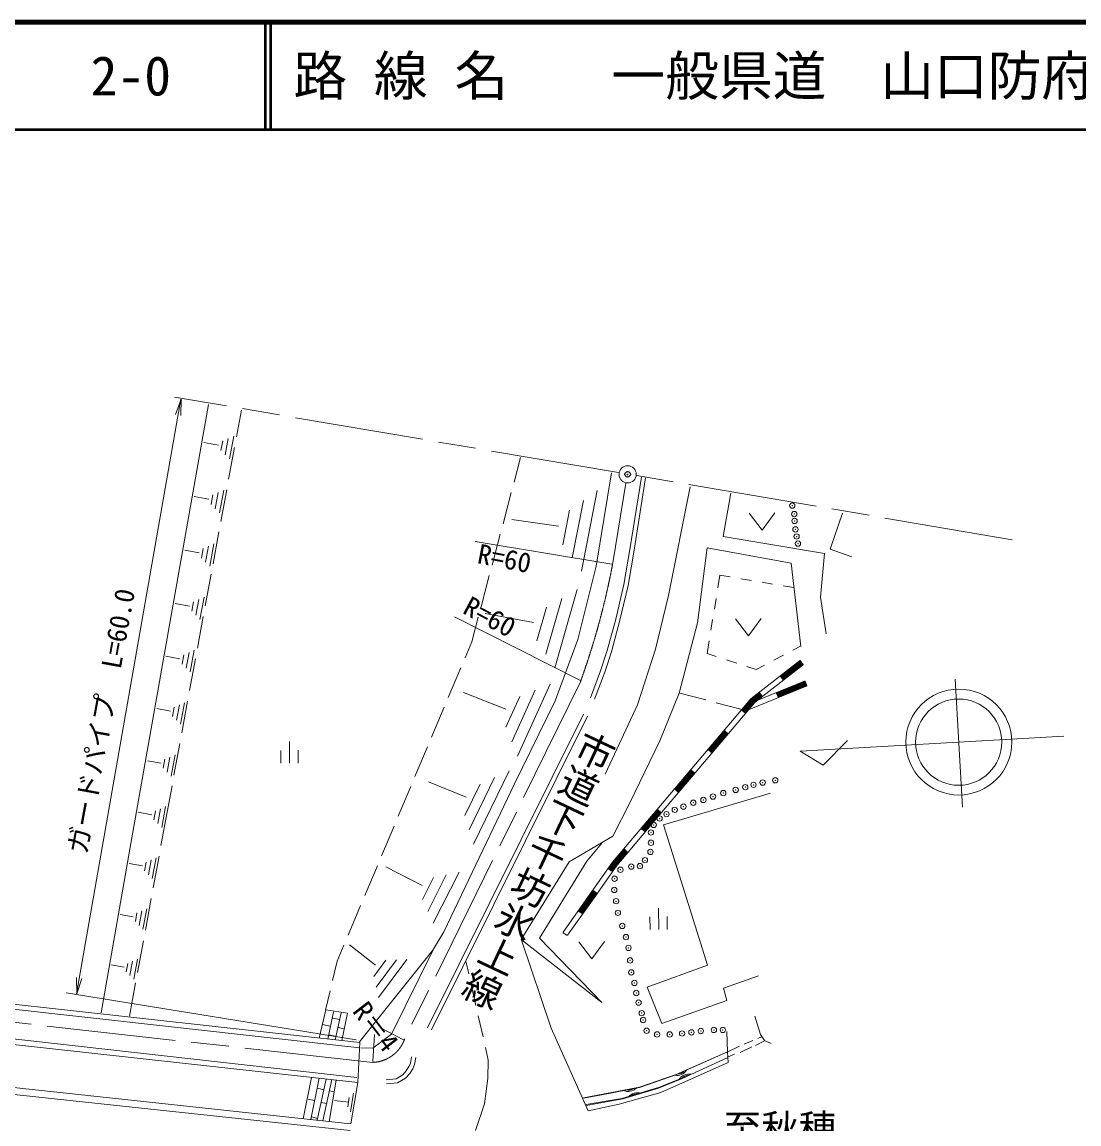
# Model space of a CAD drawing. Units: millimetres, scale not verified. Extents: x 40000 to 680000, y 20000 to 380000.
# Drawn here: x 155140 to 253458, y 277486 to 380000 of the extents above; entities that cross this region are included whole.
import ezdxf
from ezdxf.enums import TextEntityAlignment as Align

# ---------------------------------------------------------------- set-up
doc = ezdxf.new("R2010")
doc.units = ezdxf.units.MM
doc.header["$LTSCALE"] = 1000
doc.header["$PDMODE"] = 32
doc.header["$PDSIZE"] = 500
doc.linetypes.add('CHAIN', pattern=[18.5, 12, -1.5, 3.5, -1.5])
for name, color, linetype, lineweight in [('M-BGD', 7, 'Continuous', 13), ('M-BMK', 2, 'CHAIN', 13), ('M-BMK-SRVR', 3, 'Continuous', 13), ('M-STR-HTXT', 7, 'Continuous', 13), ('M-STR-STR1', 1, 'Continuous', 13), ('M-TTL', 2, 'Continuous', 140), ('M-TTL-LINE', 7, 'Continuous', 50)]:
    doc.layers.add(name, color=color, linetype=linetype, lineweight=lineweight)
for name, color, linetype in [('M-BGD-HTXT', 7, 'Continuous'), ('M-OTRS', 6, 'Continuous'), ('M-TTL-TXT', 7, 'Continuous')]:
    doc.layers.add(name, color=color, linetype=linetype)
doc.styles.add('@ＭＳ ゴシック', font='')
doc.styles.add('ＭＳ ゴシック', font='')
doc.styles.get('@ＭＳ ゴシック').set_extended_font_data('@MS Gothic')
doc.styles.get('ＭＳ ゴシック').set_extended_font_data('MS Gothic')

msp = doc.modelspace()

# ---------------------------------------------------------------- linework, layer by layer
at = {"layer": 'M-BGD'}
for p, q in [((165166, 303057), (172488, 344427)), ((175086, 341408), (175543, 343881)), ((174828, 341483), (174434, 339351)), ((173417, 340641), (172052, 340893)), ((173805, 341042), (173636, 340128)), ((174316, 341262), (174035, 339739)), ((174360, 337475), (174904, 340425)), ((200909, 337198), (201513, 339476)), ((209988, 338073), (208542, 329394)), ((211672, 330918), (212749, 337651)), ((212067, 330854), (213144, 337588)), ((173901, 336444), (173512, 334339)), ((173633, 333541), (174178, 336491)), ((208651, 336408), (207198, 328915)), ((215277, 326638), (217290, 336750)), ((172508, 335613), (171161, 335862)), ((172891, 336008), (172725, 335106)), ((173396, 336226), (173118, 334723)), ((199885, 333331), (200653, 336231)), ((207358, 335498), (206320, 330146)), ((221076, 336175), (220357, 332149)), ((206065, 334589), (205442, 331377)), ((222766, 334318), (223984, 332732)), ((223984, 332732), (225166, 334346)), ((230326, 330951), (231476, 334306)), ((205030, 333090), (200687, 333732)), ((172907, 329608), (173452, 332558)), ((198861, 329465), (199629, 332365)), ((220357, 332149), (229799, 330568)), ((172483, 331229), (172209, 329745)), ((172981, 331444), (172597, 329366)), ((171607, 330623), (170276, 330869)), ((171984, 331014), (171820, 330123)), ((211135, 327671), (211672, 330918)), ((211528, 327592), (212067, 330854)), ((218871, 331095), (217961, 324097)), ((226684, 329657), (218871, 331095)), ((229799, 330568), (229415, 326494)), ((232339, 330232), (230326, 330951)), ((208542, 329394), (206846, 322566)), ((227594, 321893), (226684, 329657)), ((172180, 325674), (172725, 328624)), ((197837, 325598), (198605, 328498)), ((219870, 327364), (220063, 328533)), ((220063, 328533), (221016, 328373)), ((222003, 328207), (222989, 328041)), ((206765, 327217), (204707, 319926)), ((210372, 324458), (211135, 327671)), ((210760, 324360), (211528, 327592)), ((223975, 327875), (224961, 327709)), ((225947, 327543), (226901, 327383)), ((171085, 326058), (170922, 325179)), ((171577, 326270), (171306, 324805)), ((172068, 326482), (171690, 324432)), ((205344, 326386), (203875, 321178)), ((214078, 321653), (215277, 326638)), ((219545, 325391), (219708, 326377)), ((229415, 326494), (229943, 323091)), ((170712, 325673), (169399, 325915)), ((202732, 324134), (198227, 324977)), ((203924, 325556), (203042, 322431)), ((171454, 321741), (171999, 324691)), ((196978, 322353), (197581, 324631)), ((209578, 321521), (210372, 324458)), ((209962, 321407), (210760, 324360)), ((217961, 324097), (216283, 317579)), ((219220, 323417), (219382, 324404)), ((221503, 324485), (222721, 322899)), ((222721, 322899), (223902, 324512)), ((196347, 320857), (196978, 322353)), ((206846, 322566), (204748, 316839)), ((218865, 321261), (219057, 322431)), ((227620, 321964), (226854, 321561)), ((169824, 320760), (168528, 321000)), ((170192, 321141), (170032, 320273)), ((170677, 321350), (170410, 319904)), ((171163, 321559), (170789, 319535)), ((208965, 319643), (209578, 321521)), ((209343, 319511), (209962, 321407)), ((212401, 316477), (214078, 321653)), ((219724, 320979), (218865, 321261)), ((225969, 321095), (225084, 320629)), ((170728, 317807), (171272, 320757)), ((194794, 317171), (195959, 319935)), ((221624, 320354), (220674, 320667)), ((223434, 319760), (222574, 320042)), ((222926, 317033), (227541, 320626)), ((224200, 320163), (223434, 319760)), ((224046, 317272), (227848, 320231)), ((225671, 319107), (227572, 320587)), ((225701, 319067), (227602, 320547)), ((225732, 319028), (227633, 320508)), ((225763, 318988), (227664, 320468)), ((225793, 318949), (227694, 320429)), ((225824, 318909), (227725, 320389)), ((225855, 318870), (227756, 320350)), ((225886, 318830), (227787, 320310)), ((225916, 318791), (227817, 320271)), ((208031, 317137), (208965, 319643)), ((208405, 316998), (209343, 319511)), ((202860, 317833), (200687, 313040)), ((204277, 318403), (201235, 311693)), ((222580, 316515), (227981, 318723)), ((222769, 316052), (228170, 318260)), ((225299, 317572), (228000, 318677)), ((225318, 317526), (228019, 318630)), ((225337, 317480), (228038, 318584)), ((225356, 317434), (228057, 318538)), ((225375, 317387), (228076, 318492)), ((225394, 317341), (228095, 318445)), ((225413, 317295), (228114, 318399)), ((225432, 317249), (228133, 318353)), ((225451, 317202), (228151, 318307)), ((170001, 313874), (170546, 316824)), ((200136, 316084), (196206, 317636)), ((201443, 317263), (200139, 314387)), ((204748, 316839), (200942, 309122)), ((210081, 301842), (222926, 317033)), ((216283, 317579), (214462, 313122)), ((216340, 317555), (218748, 316930)), ((222074, 315948), (222960, 316997)), ((222112, 315916), (222995, 316961)), ((222150, 315884), (223030, 316924)), ((222188, 315851), (223065, 316888)), ((222227, 315819), (223100, 316852)), ((222265, 315787), (223135, 316816)), ((222303, 315755), (223169, 316779)), ((222960, 316997), (223770, 317627)), ((222995, 316961), (223800, 317587)), ((223030, 316924), (223831, 317548)), ((223065, 316888), (223862, 317508)), ((223100, 316852), (223892, 317469)), ((223135, 316816), (223923, 317430)), ((223169, 316779), (223954, 317390)), ((223204, 316743), (223985, 317351)), ((223239, 316707), (224015, 317311)), ((223274, 316671), (224046, 317272)), ((168943, 315886), (167664, 316122)), ((169306, 316261), (169148, 315405)), ((169785, 316468), (169522, 315041)), ((170264, 316675), (169895, 314677)), ((193240, 313485), (194406, 316249)), ((209397, 310033), (212401, 316477)), ((219716, 316678), (222124, 316053)), ((220862, 313818), (223274, 316671)), ((222341, 315722), (223204, 316743)), ((222379, 315690), (223239, 316707)), ((192857, 286434), (207374, 315601)), ((193215, 286256), (207732, 315423)), ((217751, 310139), (220862, 313818)), ((218963, 312269), (220518, 314109)), ((219001, 312237), (220557, 314076)), ((219039, 312204), (220595, 314044)), ((219077, 312172), (220633, 314012)), ((219116, 312140), (220671, 313979)), ((219154, 312108), (220709, 313947)), ((219192, 312075), (220747, 313915)), ((219230, 312043), (220786, 313883)), ((219268, 312011), (220824, 313850)), ((169275, 309940), (169820, 312890)), ((180028, 311053), (180005, 313053)), ((214462, 313122), (211682, 307370)), ((169373, 311828), (169009, 309857)), ((179214, 312244), (179228, 311044)), ((180814, 312262), (180828, 311062)), ((191687, 309799), (192852, 312563)), ((168069, 311049), (166806, 311283)), ((168427, 311420), (168271, 310575)), ((168900, 311624), (168640, 310216)), ((199099, 309715), (196735, 304842)), ((200449, 310327), (197139, 303506)), ((214640, 306459), (217751, 310139)), ((215852, 308590), (217407, 310429)), ((215890, 308557), (217446, 310397)), ((215928, 308525), (217484, 310365)), ((215966, 308493), (217522, 310332)), ((216005, 308460), (217560, 310300)), ((216043, 308428), (217598, 310268)), ((216081, 308396), (217636, 310236)), ((216119, 308364), (217675, 310203)), ((216157, 308331), (217713, 310171)), ((168637, 306484), (169093, 308957)), ((190133, 306113), (191299, 308877)), ((196455, 307881), (192947, 309329)), ((200942, 309122), (194380, 295357)), ((197749, 309102), (196331, 306178)), ((214816, 305327), (224774, 308256)), ((167555, 306616), (167401, 305783)), ((168021, 306817), (167765, 305428)), ((168488, 307018), (168129, 305073)), ((211682, 307370), (210100, 304255)), ((212741, 304910), (214296, 306750)), ((212779, 304878), (214335, 306718)), ((212817, 304846), (214373, 306685)), ((212856, 304813), (214411, 306653)), ((212894, 304781), (214449, 306621)), ((212932, 304749), (214487, 306589)), ((212970, 304717), (214526, 306556)), ((213008, 304684), (214564, 306524)), ((167201, 306250), (165956, 306481)), ((168064, 303385), (168637, 306484)), ((211529, 302780), (214640, 306459)), ((213046, 304652), (214602, 306492)), ((188580, 302427), (189745, 305191)), ((218911, 292264), (214816, 305327)), ((210100, 304255), (206032, 301859)), ((207677, 301931), (209083, 303621)), ((162504, 287824), (165166, 303057)), ((210120, 301811), (211186, 303071)), ((210160, 301780), (211224, 303038)), ((210200, 301750), (211262, 303006)), ((210239, 301719), (211300, 302974)), ((210279, 301688), (211338, 302942)), ((210318, 301658), (211376, 302909)), ((210358, 301627), (211415, 302877)), ((210397, 301597), (211453, 302845)), ((210437, 301566), (211491, 302812)), ((210477, 301535), (211529, 302780)), ((166341, 301489), (165112, 301716)), ((166690, 301849), (166538, 301027)), ((167150, 302048), (166897, 300677)), ((167610, 302246), (167256, 300327)), ((167337, 299451), (167882, 302401)), ((187027, 298741), (188192, 301505)), ((192350, 299679), (188985, 301405)), ((206032, 301859), (201575, 294645)), ((203286, 294785), (207677, 301931)), ((205469, 295323), (210081, 301842)), ((208660, 298968), (210477, 301535)), ((209684, 301195), (210120, 301811)), ((209725, 301166), (210160, 301780)), ((209766, 301137), (210200, 301750)), ((209807, 301108), (210239, 301719)), ((209848, 301079), (210279, 301688)), ((209888, 301050), (210318, 301658)), ((209929, 301021), (210358, 301627)), ((209970, 300992), (210397, 301597)), ((210011, 300963), (210437, 301566)), ((193423, 300408), (192397, 298376)), ((194606, 300654), (192897, 297267)), ((195789, 300900), (193396, 296158)), ((166610, 295518), (167155, 298468)), ((205877, 295035), (208660, 298968)), ((206901, 297261), (208293, 299228)), ((206942, 297232), (208334, 299199)), ((206983, 297203), (208374, 299170)), ((207024, 297175), (208415, 299141)), ((207065, 297146), (208456, 299112)), ((207105, 297117), (208497, 299083)), ((207146, 297088), (208538, 299055)), ((207187, 297059), (208579, 299026)), ((207228, 297030), (208619, 298997)), ((166285, 297315), (166035, 295963)), ((166739, 297511), (166389, 295618)), ((185473, 295055), (186638, 297819)), ((214362, 295575), (214339, 297575)), ((165487, 296764), (164274, 296988)), ((165831, 297120), (165681, 296308)), ((213548, 296766), (213562, 295566)), ((215148, 296784), (215162, 295584)), ((194380, 295357), (193353, 293664)), ((205454, 295311), (205864, 295019)), ((165883, 291584), (166428, 294534)), ((201575, 294645), (209080, 288778)), ((201600, 294592), (204364, 286397)), ((209080, 288778), (203286, 294785)), ((206924, 294443), (208143, 292857)), ((208143, 292857), (209324, 294471)), ((184454, 292637), (185085, 294133)), ((188014, 292273), (185598, 294152)), ((193353, 293664), (186536, 285137)), ((189497, 285854), (193342, 293620)), ((164639, 292075), (163443, 292296)), ((164979, 292426), (164831, 291626)), ((165427, 292620), (165180, 291285)), ((165875, 292813), (165530, 290945)), ((184025, 290843), (184454, 292637)), ((188982, 292717), (187851, 291202)), ((189963, 292752), (188078, 290228)), ((190944, 292787), (188304, 289253)), ((196705, 291443), (196438, 292628)), ((213287, 290219), (218911, 292264)), ((223640, 291263), (220381, 290113)), ((165128, 287502), (165701, 290601)), ((197365, 288517), (196925, 290468)), ((214651, 286832), (213287, 290219)), ((183363, 288077), (183792, 289871)), ((220381, 290113), (220700, 288963)), ((182765, 285478), (183403, 288102)), ((183403, 288102), (185418, 287794)), ((220700, 288963), (214651, 286832)), ((184122, 287932), (183577, 285388)), ((184059, 287315), (184659, 287205)), ((184833, 287821), (184272, 285311)), ((185418, 287794), (184903, 285241)), ((198026, 285590), (197585, 287541)), ((223840, 285794), (223314, 287527)), ((183126, 286746), (183774, 286573)), ((184580, 286462), (185070, 286335)), ((204364, 286397), (207798, 278717)), ((220764, 284173), (220708, 286085)), ((183679, 285766), (184264, 285640)), ((187780, 284537), (189497, 285854)), ((222309, 284904), (223123, 285264)), ((223360, 284790), (224212, 285235)), ((223587, 285425), (223937, 285595)), ((224195, 285240), (223840, 285794)), ((224819, 284970), (224195, 285240)), ((186652, 284558), (187780, 284537)), ((198513, 283430), (198246, 284615)), ((220764, 284197), (215950, 282067)), ((216002, 282094), (220773, 284202)), ((220828, 283196), (220764, 284197)), ((220785, 284203), (221873, 284715)), ((220841, 283721), (221409, 283967)), ((221930, 284147), (223038, 284648)), ((191128, 282818), (191271, 283121)), ((191271, 283121), (191363, 283740)), ((191479, 282625), (191659, 283004)), ((191659, 283004), (191758, 283682)), ((198481, 281704), (198513, 283430)), ((214566, 280427), (220828, 283196)), ((220797, 283682), (216555, 281731)), ((189955, 281697), (190560, 282057)), ((190560, 282057), (190878, 282425)), ((190821, 281747), (191200, 282186)), ((190878, 282425), (191128, 282818)), ((191200, 282186), (191479, 282625)), ((215950, 282067), (212563, 280874)), ((212593, 280901), (216002, 282094)), ((182076, 281819), (181300, 277974)), ((182778, 281742), (182006, 277898)), ((183442, 281669), (182604, 277833)), ((183961, 281611), (183121, 277778)), ((184365, 281567), (183707, 277715)), ((186379, 281347), (185717, 277494)), ((189007, 281606), (189955, 281697)), ((189045, 281208), (190082, 281308)), ((190082, 281308), (190821, 281747)), ((198161, 279372), (198481, 281704)), ((207374, 279921), (212593, 280901)), ((216555, 281731), (214340, 280815)), ((214355, 280869), (216506, 281742)), ((182620, 280819), (183202, 280663)), ((183785, 280563), (184182, 280464)), ((185585, 279960), (185440, 279078)), ((185981, 280366), (185691, 278602)), ((209070, 280192), (207366, 279894)), ((212563, 280874), (209070, 280192)), ((210689, 279340), (214566, 280427)), ((210947, 279846), (214355, 280869)), ((214340, 280815), (211038, 279836)), ((181754, 279797), (182350, 279655)), ((182975, 279498), (183458, 279385)), ((185512, 279519), (184217, 279661)), ((197309, 276876), (198161, 279372)), ((207603, 279292), (210947, 279846)), ((211038, 279836), (207630, 279218)), ((207798, 278717), (210689, 279340)), ((182095, 278135), (182620, 278007))]:
    msp.add_line(p, q, dxfattribs=at)
for centre, radius, start, end in [((216108, 282996), 996, 254.36869, 332.07379), ((216240, 282678), 538, 258.35437, 329.33306), ((217202, 281004), 1127, 80.42166, 147.78232), ((217015, 281433), 559, 80.64765, 148.60293), ((211513, 281590), 1077, 245.14443, 316.12312), ((211593, 281159), 538, 245.14443, 316.12312), ((212375, 279318), 1077, 71.04019, 142.01887), ((212251, 279738), 538, 71.04019, 142.01887)]:
    msp.add_arc(centre, radius, start, end, dxfattribs=at)
for p in [(226787, 335014), (226979, 334225), (227000, 333586), (227085, 332798), (227192, 332138), (227320, 331478), (225208, 309460), (221523, 308565), (222418, 308821), (223185, 309034), (224037, 309247), (217582, 307372), (218520, 307628), (219414, 307947), (220373, 308267), (215090, 306307), (215857, 306712), (216666, 307010), (213897, 305306), (214451, 305903), (213642, 304603), (213642, 303645), (213599, 302793), (211810, 301429), (212619, 301472), (213088, 302026), (210255, 300300), (210808, 301131), (210233, 299256), (210404, 298213), (210574, 297126), (210979, 295912), (211320, 294868), (211554, 293867), (211703, 292696), (211810, 291588), (212108, 290608), (212278, 289671), (212491, 288776), (212789, 287796), (212917, 287157), (213237, 286156), (214217, 285815), (215388, 285815), (216539, 285901), (217412, 286007), (218285, 286135), (219499, 286231), (220330, 286231)]:
    msp.add_point(p, dxfattribs=at)
at = {"layer": 'M-BMK'}
for p, q in [((210631, 338078), (169330, 345104)), ((247237, 331827), (212345, 337813)), ((211320, 337090), (210099, 329691)), ((207081, 318610), (190699, 285307)), ((187781, 283219), (149741, 287449))]:
    msp.add_line(p, q, dxfattribs=at)
for centre, radius, start, end in [((140368, 342729), 70939, 340.12321, 349.40928), ((187653, 286482), 3266, 272.25301, 338.90143)]:
    msp.add_arc(centre, radius, start, end, dxfattribs=at)
at = {"layer": 'M-BMK-SRVR'}
for p, q in [((210015, 329577), (197306, 331689)), ((195365, 324657), (207094, 318744)), ((241949, 318867), (242620, 306949)), ((252042, 313559), (227539, 312157)), ((229679, 310879), (231916, 313148)), ((227539, 312157), (229679, 310879)), ((190630, 285321), (188562, 286411)), ((187928, 285809), (187765, 283302))]:
    msp.add_line(p, q, dxfattribs=at)
for centre, radius in [((211476, 337921), 800), ((242283, 313015), 4927), ((242271, 313008), 4010)]:
    msp.add_circle(centre, radius, dxfattribs=at)
at = {"layer": 'M-OTRS'}
msp.add_point((211476, 337921), dxfattribs=at)
at = {"layer": 'M-STR-HTXT'}
for p, q in [((160221, 289586), (169911, 344916)), ((169940, 344915), (169409, 343490)), ((169940, 344915), (169900, 343395)), ((160237, 289579), (160194, 291099)), ((160237, 289579), (160689, 291031)), ((186233, 285310), (159238, 289678))]:
    msp.add_line(p, q, dxfattribs=at)
at = {"layer": 'M-STR-STR1'}
for p, q in [((186554, 285059), (104550, 294139)), ((104587, 293694), (186574, 284580)), ((186275, 281811), (107982, 290580)), ((108469, 289935), (186368, 281346)), ((107347, 285250), (185651, 276872)), ((185696, 277500), (108090, 285865)), ((186379, 281349), (186552, 285060))]:
    msp.add_line(p, q, dxfattribs=at)
at = {"layer": 'M-TTL'}
msp.add_line((680000, 380000), (40000, 380000), dxfattribs=at)
at = {"layer": 'M-TTL-LINE'}
for p, q in [((177750, 380000), (177750, 370000)), ((178250, 380000), (178250, 370000)), ((40000, 370000), (680000, 370000))]:
    msp.add_line(p, q, dxfattribs=at)

# ---------------------------------------------------------------- texts
at = {"layer": 'M-BGD-HTXT', "style": '@ＭＳ ゴシック'}
msp.add_text('市道下千坊氷上線', height=2566, rotation=244.661, dxfattribs=at).set_placement((207323, 314628), align=Align.BOTTOM_LEFT)
at = {"layer": 'M-BGD-HTXT', "style": 'ＭＳ ゴシック'}
msp.add_text('至秋穂', height=2566, dxfattribs=at).set_placement((220395, 275031), align=Align.BOTTOM_LEFT)
at = {"layer": 'M-BMK-SRVR', "style": 'ＭＳ ゴシック'}
for s, rotation, p in [('R=60', 349.114, (197296, 329129)), ('R=60', 331.864, (195758, 324563)), ('R＝4', 307.648, (185373, 287622))]:
    msp.add_text(s, height=1833, rotation=rotation, dxfattribs=at).set_placement(p, align=Align.BOTTOM_LEFT)
at = {"layer": 'M-STR-HTXT', "style": 'ＭＳ ゴシック'}
msp.add_text('ガードパイプ\u3000L=60.0', height=1833, rotation=79.601, dxfattribs=at).set_placement((161690, 302409), align=Align.BOTTOM_LEFT)
at = {"layer": 'M-TTL-TXT', "style": 'ＭＳ ゴシック'}
for s, p in [('路 線 名', (180380, 375000)), ('一般県道\u3000山口防府小郡自転車道線', (209969, 375000)), ('2-0', (161521, 375000))]:
    msp.add_text(s, height=3666, dxfattribs=at).set_placement(p, align=Align.MIDDLE_LEFT)

doc.saveas('drawing.dxf')
